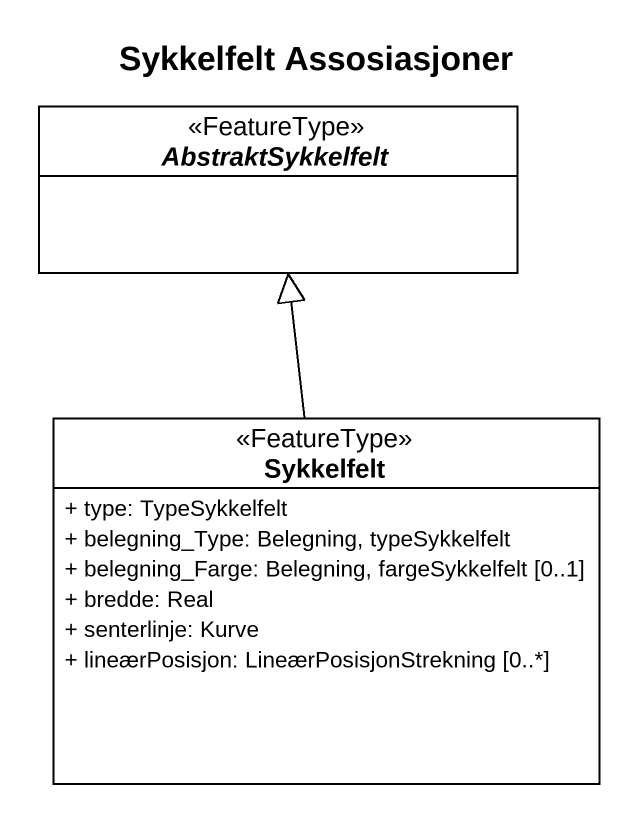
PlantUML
@startuml
title Sykkelfelt Assosiasjoner
hide circle
hide empty members
skinparam classAttributeIconSize 0
abstract class AbstraktSykkelfelt <<FeatureType>>
class Sykkelfelt <<FeatureType>> {
  + type: TypeSykkelfelt
  + belegning_Type: Belegning, typeSykkelfelt
  + belegning_Farge: Belegning, fargeSykkelfelt [0..1]
  + bredde: Real
  + senterlinje: Kurve
  + lineærPosisjon: LineærPosisjonStrekning [0..*]
}
Sykkelfelt -up-|> AbstraktSykkelfelt
@enduml
